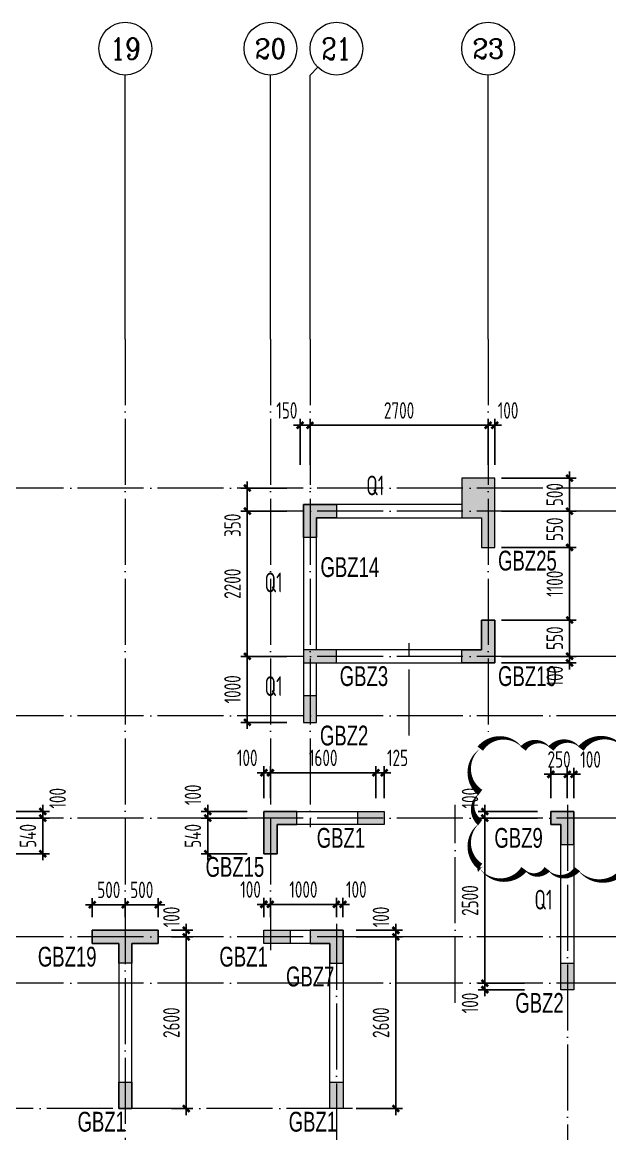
# Model space of a CAD drawing. Extents: x -129922 to 1190196, y -520662 to 139923.
# Drawn here: x 319234 to 328139, y -345453 to -328615 of the extents above; entities that cross this region are included whole.
import ezdxf
from ezdxf.enums import TextEntityAlignment as Align

# ---------------------------------------------------------------- set-up
doc = ezdxf.new("R2010")
doc.units = 0
doc.header["$LTSCALE"] = 1000
doc.header["$MEASUREMENT"] = 0
doc.linetypes.add('DOTE', pattern=[2.42, 2, -0.2, 0.02, -0.2])
for name, color, linetype, lineweight in [('A-标注-轴号', 3, 'Continuous', 15), ('A-标注-轴号文字', 7, 'Continuous', 15), ('A-轴线-塔楼', 1, 'DOTE', 9), ('A-轴线-隔墙', 41, 'DOTE', 9), ('S-基础-HATCH', 251, 'Continuous', 20), ('S-墙柱-COLU', 50, 'Continuous', 20), ('S-墙柱-DIM', 3, 'Continuous', 20), ('S-墙柱-WALL', 6, 'Continuous', 20), ('S-墙柱-编号', 4, 'Continuous', 20), ('S-板-文字', 7, 'Continuous', 20), ('S-通用-TEXT', 7, 'Continuous', 20)]:
    doc.layers.add(name, color=color, linetype=linetype, lineweight=lineweight)
doc.layers.add('S-活动层-非打印1', color=170, linetype='Continuous', lineweight=20, plot=False)
doc.styles.add('_TCH_AXIS', font='COMPLEX.shx', dxfattribs={"bigfont": 'hztxt.shx'})
doc.styles.add('BW_Dim', font='Bweng.shx', dxfattribs={"width": 0.7, "bigfont": 'hztxt.shx'})
doc.styles.add('COMPLEX', font='COMPLEX')
doc.styles.add('TSSD_Dimension', font='tssdeng.shx', dxfattribs={"width": 0.7, "bigfont": 'HZTXT.SHX'})
doc.styles.add('TSSD_Rein', font='tssdeng.shx', dxfattribs={"width": 0.7, "bigfont": 'hztxt.shx'})
doc.dimstyles.new('TSSD_100_100', dxfattribs={"dimtxt": 250, "dimasz": 100, "dimexe": 100, "dimexo": 200, "dimgap": 100, "dimtad": 1, "dimdec": 0, "dimzin": 0, "dimdsep": 46, "dimtxsty": 'TSSD_Dimension', "dimblk": 'ARCHTICK', "dimcen": 0, "dimdle": 100, "dimclrt": 7, "dimadec": 0, "dimazin": 0, "dimtfac": 1, "dimtdec": 0, "dimtix": 1, "dimtmove": 2, "dimatfit": 0, "dimfxl": 0, "dimtolj": 1, "dimtzin": 0, "dimarcsym": 0})
doc.dimstyles.new('TSSD_100_100$0', dxfattribs={"dimtxt": 250, "dimasz": 100, "dimexe": 100, "dimexo": 250, "dimgap": 100, "dimtad": 1, "dimdec": 0, "dimzin": 0, "dimdsep": 46, "dimtxsty": 'TSSD_Dimension', "dimblk": 'ARCHTICK', "dimcen": 0, "dimdle": 100, "dimclrd": 3, "dimclre": 3, "dimclrt": 7, "dimadec": 0, "dimazin": 0, "dimtfac": 1, "dimtdec": 0, "dimtix": 1, "dimtmove": 2, "dimatfit": 0, "dimldrblk": 'ARCHTICK', "dimfxl": 0, "dimtolj": 1, "dimtzin": 0, "dimarcsym": 0})

# ---------------------------------------------------------------- blocks, each defined once
blk = doc.blocks.new('_AXISO')
blk.add_circle((0, 0), 0.5)
at = {"layer": 'S-板-文字', "style": 'COMPLEX', "width": 1.041667}
blk.add_attdef('A', text='', height=0.56, dxfattribs=at).set_placement((-0.25, -0.28), (0.25, -0.28), align=Align.FIT)
blk = doc.blocks.new('ZHOUWANG3')
at = {"layer": 'A-标注-轴号'}
for p, q in [((118952, 248942), (118952, 252942)), ((121152, 248942), (121152, 252942)), ((121869, 253059), (121752, 252942)), ((121752, 248942), (121752, 252942)), ((124452, 248942), (124452, 252942))]:
    blk.add_line(p, q, dxfattribs=at)
at = {"layer": 'A-轴线-塔楼', "linetype": 'DOTE', "ltscale": 0.5}
for p, q in [((118952, 248942), (118952, 226834)), ((121152, 248942), (121152, 239686)), ((121752, 248942), (121752, 241550)), ((124452, 248942), (124452, 242986)), ((139798, 246686), (85362, 246686)), ((139798, 246336), (121152, 246336)), ((139798, 244136), (121152, 244136)), ((139798, 243236), (85362, 243236)), ((125652, 241886), (125652, 226834)), ((139798, 241686), (85362, 241686)), ((122152, 240086), (122152, 225988)), ((139798, 239886), (85362, 239886)), ((139798, 239186), (85362, 239186))]:
    blk.add_line(p, q, dxfattribs=at)
at = {"layer": 'A-轴线-隔墙', "ltscale": 0.5}
for p, q in [((123252, 242936), (123252, 244336)), ((123952, 238886), (123952, 241886)), ((122394, 237286), (101608, 237286))]:
    blk.add_line(p, q, dxfattribs=at)
at = {"layer": 'A-标注-轴号'}
ref = blk.add_blockref('_AXISO', (118952, 253342), dxfattribs=dict(at, xscale=800, yscale=800, zscale=800))
ref.add_attrib('A', '19', dxfattribs={"layer": 'A-标注-轴号文字', "height": 328.4, "style": '_TCH_AXIS'}).set_placement((118725, 253178), (119179, 253178), align=Align.FIT)
ref = blk.add_blockref('_AXISO', (121152, 253342), dxfattribs=dict(at, xscale=800, yscale=800, zscale=800))
ref.add_attrib('A', '20', dxfattribs={"layer": 'A-标注-轴号文字', "height": 294.3, "style": '_TCH_AXIS'}).set_placement((120914, 253195), (121390, 253195), align=Align.FIT)
ref = blk.add_blockref('_AXISO', (122152, 253342), dxfattribs=dict(at, xscale=800, yscale=800, zscale=800))
ref.add_attrib('A', '21', dxfattribs={"layer": 'A-标注-轴号文字', "height": 328.4, "style": '_TCH_AXIS'}).set_placement((121925, 253178), (122379, 253178), align=Align.FIT)
ref = blk.add_blockref('_AXISO', (124452, 253342), dxfattribs=dict(at, xscale=800, yscale=800, zscale=800))
ref.add_attrib('A', '23', dxfattribs={"layer": 'A-标注-轴号文字', "height": 294.3, "style": '_TCH_AXIS'}).set_placement((124214, 253195), (124690, 253195), align=Align.FIT)
blk = doc.blocks.new('_ArchTick')
at = {"color": 0, "linetype": 'ByBlock', "const_width": 0.4}
blk.add_lwpolyline([(-0.5, -0.5), (0.5, 0.5)], dxfattribs=at)
blk = doc.blocks.new('*D1735')
at = {"layer": 'Defpoints', "color": 0, "transparency": 16777216}
for p in [(323446, -338221), (322646, -339221), (323446, -339221)]:
    blk.add_point(p, dxfattribs=at)
at = {"layer": 'S-墙柱-DIM', "color": 0, "lineweight": -2, "transparency": 16777216}
for p, q in [((323246, -338221), (322546, -338221)), ((322646, -338121), (322646, -339321)), ((323246, -339221), (322546, -339221))]:
    blk.add_line(p, q, dxfattribs=at)
at = {"layer": 'S-墙柱-DIM', "color": 0, "lineweight": -2, "transparency": 16777216, "xscale": 100, "yscale": 100, "zscale": 100}
for p, rotation in [((322646, -338221), 90), ((322646, -339221), 270)]:
    blk.add_blockref('_ArchTick', p, dxfattribs=dict(at, rotation=rotation))
at = {"layer": 'S-墙柱-DIM', "color": 7, "transparency": 16777216, "insert": (322421, -338721), "char_height": 250, "attachment_point": 5, "rotation": 90, "style": 'TSSD_Dimension'}
blk.add_mtext('\\A1;1000', dxfattribs=at)
blk = doc.blocks.new('*D1736')
at = {"layer": 'Defpoints', "color": 0, "transparency": 16777216}
for p in [(322646, -335671), (323446, -335671), (323446, -336021)]:
    blk.add_point(p, dxfattribs=at)
at = {"layer": 'S-墙柱-DIM', "color": 0, "lineweight": -2, "transparency": 16777216}
for p, q in [((322646, -335671), (322646, -335571)), ((323246, -335671), (322546, -335671)), ((322646, -336021), (322646, -335671)), ((323246, -336021), (322546, -336021)), ((322646, -336021), (322646, -336121))]:
    blk.add_line(p, q, dxfattribs=at)
at = {"layer": 'S-墙柱-DIM', "color": 0, "lineweight": -2, "transparency": 16777216, "xscale": 100, "yscale": 100, "zscale": 100}
for p, rotation in [((322646, -335671), 270), ((322646, -336021), 90)]:
    blk.add_blockref('_ArchTick', p, dxfattribs=dict(at, rotation=rotation))
at = {"layer": 'S-墙柱-DIM', "color": 7, "transparency": 16777216, "insert": (322421, -336236), "char_height": 250, "attachment_point": 5, "rotation": 90, "style": 'TSSD_Dimension'}
blk.add_mtext('\\A1;350', dxfattribs=at)
blk = doc.blocks.new('*D1737')
at = {"layer": 'Defpoints', "color": 0, "transparency": 16777216}
for p in [(323596, -334721), (323446, -335521), (323596, -335521)]:
    blk.add_point(p, dxfattribs=at)
at = {"layer": 'S-墙柱-DIM', "color": 0, "lineweight": -2, "transparency": 16777216}
for p, q in [((323446, -334721), (323346, -334721)), ((323446, -335321), (323446, -334621)), ((323446, -334721), (323596, -334721)), ((323596, -335321), (323596, -334621)), ((323596, -334721), (323696, -334721))]:
    blk.add_line(p, q, dxfattribs=at)
at = {"layer": 'S-墙柱-DIM', "color": 0, "lineweight": -2, "transparency": 16777216, "xscale": 100, "yscale": 100, "zscale": 100}
blk.add_blockref('_ArchTick', (323446, -334721), dxfattribs=at)
at = {"layer": 'S-墙柱-DIM', "color": 0, "lineweight": -2, "transparency": 16777216, "xscale": 100, "yscale": 100, "zscale": 100, "rotation": 180}
blk.add_blockref('_ArchTick', (323596, -334721), dxfattribs=at)
at = {"layer": 'S-墙柱-DIM', "color": 7, "transparency": 16777216, "insert": (323245, -334496), "char_height": 250, "attachment_point": 5, "style": 'TSSD_Dimension'}
blk.add_mtext('\\A1;150', dxfattribs=at)
blk = doc.blocks.new('*D1738')
at = {"layer": 'Defpoints', "color": 0, "transparency": 16777216}
for p in [(326296, -334721), (323596, -335521), (326296, -335521)]:
    blk.add_point(p, dxfattribs=at)
at = {"layer": 'S-墙柱-DIM', "color": 0, "lineweight": -2, "transparency": 16777216}
for p, q in [((323496, -334721), (326396, -334721)), ((323596, -335321), (323596, -334621)), ((326296, -335321), (326296, -334621))]:
    blk.add_line(p, q, dxfattribs=at)
at = {"layer": 'S-墙柱-DIM', "color": 0, "lineweight": -2, "transparency": 16777216, "xscale": 100, "yscale": 100, "zscale": 100, "rotation": 180}
blk.add_blockref('_ArchTick', (323596, -334721), dxfattribs=at)
at = {"layer": 'S-墙柱-DIM', "color": 0, "lineweight": -2, "transparency": 16777216, "xscale": 100, "yscale": 100, "zscale": 100}
blk.add_blockref('_ArchTick', (326296, -334721), dxfattribs=at)
at = {"layer": 'S-墙柱-DIM', "color": 7, "transparency": 16777216, "insert": (324946, -334496), "char_height": 250, "attachment_point": 5, "style": 'TSSD_Dimension'}
blk.add_mtext('\\A1;2700', dxfattribs=at)
blk = doc.blocks.new('*D1739')
at = {"layer": 'Defpoints', "color": 0, "transparency": 16777216}
for p in [(326396, -334721), (326296, -335521), (326396, -335521)]:
    blk.add_point(p, dxfattribs=at)
at = {"layer": 'S-墙柱-DIM', "color": 0, "lineweight": -2, "transparency": 16777216}
for p, q in [((326296, -334721), (326196, -334721)), ((326296, -335321), (326296, -334621)), ((326296, -334721), (326396, -334721)), ((326396, -335321), (326396, -334621)), ((326396, -334721), (326496, -334721))]:
    blk.add_line(p, q, dxfattribs=at)
at = {"layer": 'S-墙柱-DIM', "color": 0, "lineweight": -2, "transparency": 16777216, "xscale": 100, "yscale": 100, "zscale": 100}
blk.add_blockref('_ArchTick', (326296, -334721), dxfattribs=at)
at = {"layer": 'S-墙柱-DIM', "color": 0, "lineweight": -2, "transparency": 16777216, "xscale": 100, "yscale": 100, "zscale": 100, "rotation": 180}
blk.add_blockref('_ArchTick', (326396, -334721), dxfattribs=at)
at = {"layer": 'S-墙柱-DIM', "color": 7, "transparency": 16777216, "insert": (326598, -334496), "char_height": 250, "attachment_point": 5, "style": 'TSSD_Dimension'}
blk.add_mtext('\\A1;100', dxfattribs=at)
blk = doc.blocks.new('*D1740')
at = {"layer": 'Defpoints', "color": 0, "transparency": 16777216}
for p in [(323446, -336021), (322646, -338221), (323446, -338221)]:
    blk.add_point(p, dxfattribs=at)
at = {"layer": 'S-墙柱-DIM', "color": 0, "lineweight": -2, "transparency": 16777216}
for p, q in [((322646, -335921), (322646, -338321)), ((323246, -336021), (322546, -336021)), ((323246, -338221), (322546, -338221))]:
    blk.add_line(p, q, dxfattribs=at)
at = {"layer": 'S-墙柱-DIM', "color": 0, "lineweight": -2, "transparency": 16777216, "xscale": 100, "yscale": 100, "zscale": 100}
for p, rotation in [((322646, -336021), 90), ((322646, -338221), 270)]:
    blk.add_blockref('_ArchTick', p, dxfattribs=dict(at, rotation=rotation))
at = {"layer": 'S-墙柱-DIM', "color": 7, "transparency": 16777216, "insert": (322421, -337121), "char_height": 250, "attachment_point": 5, "rotation": 90, "style": 'TSSD_Dimension'}
blk.add_mtext('\\A1;2200', dxfattribs=at)
blk = doc.blocks.new('*D1741')
at = {"layer": 'Defpoints', "color": 0, "transparency": 16777216}
for p in [(326396, -338221), (327530, -338221), (326396, -338321)]:
    blk.add_point(p, dxfattribs=at)
at = {"layer": 'S-墙柱-DIM', "color": 0, "lineweight": -2, "transparency": 16777216}
for p, q in [((326496, -338221), (327630, -338221)), ((327530, -338221), (327530, -338121)), ((327530, -338321), (327530, -338221)), ((326496, -338321), (327630, -338321)), ((327530, -338321), (327530, -338421))]:
    blk.add_line(p, q, dxfattribs=at)
at = {"layer": 'S-墙柱-DIM', "color": 0, "lineweight": -2, "transparency": 16777216, "xscale": 100, "yscale": 100, "zscale": 100}
for p, rotation in [((327530, -338221), 270), ((327530, -338321), 90)]:
    blk.add_blockref('_ArchTick', p, dxfattribs=dict(at, rotation=rotation))
at = {"layer": 'S-墙柱-DIM', "color": 7, "transparency": 16777216, "insert": (327305, -338522), "char_height": 250, "attachment_point": 5, "rotation": 90, "style": 'TSSD_Dimension'}
blk.add_mtext('\\A1;100', dxfattribs=at)
blk = doc.blocks.new('*D1742')
at = {"layer": 'Defpoints', "color": 0, "transparency": 16777216}
for p in [(326396, -337671), (327530, -337671), (326396, -338221)]:
    blk.add_point(p, dxfattribs=at)
at = {"layer": 'S-墙柱-DIM', "color": 0, "lineweight": -2, "transparency": 16777216}
for p, q in [((327530, -337671), (327530, -337571)), ((326496, -337671), (327630, -337671)), ((327530, -338221), (327530, -337671)), ((326496, -338221), (327630, -338221)), ((327530, -338221), (327530, -338321))]:
    blk.add_line(p, q, dxfattribs=at)
at = {"layer": 'S-墙柱-DIM', "color": 0, "lineweight": -2, "transparency": 16777216, "xscale": 100, "yscale": 100, "zscale": 100}
for p, rotation in [((327530, -337671), 270), ((327530, -338221), 90)]:
    blk.add_blockref('_ArchTick', p, dxfattribs=dict(at, rotation=rotation))
at = {"layer": 'S-墙柱-DIM', "color": 7, "transparency": 16777216, "insert": (327305, -337946), "char_height": 250, "attachment_point": 5, "rotation": 90, "style": 'TSSD_Dimension'}
blk.add_mtext('\\A1;550', dxfattribs=at)
blk = doc.blocks.new('*D1743')
at = {"layer": 'Defpoints', "color": 0, "transparency": 16777216}
for p in [(326396, -336571), (327530, -336571), (326396, -337671)]:
    blk.add_point(p, dxfattribs=at)
at = {"layer": 'S-墙柱-DIM', "color": 0, "lineweight": -2, "transparency": 16777216}
for p, q in [((326496, -336571), (327630, -336571)), ((327530, -337771), (327530, -336471)), ((326496, -337671), (327630, -337671))]:
    blk.add_line(p, q, dxfattribs=at)
at = {"layer": 'S-墙柱-DIM', "color": 0, "lineweight": -2, "transparency": 16777216, "xscale": 100, "yscale": 100, "zscale": 100}
for p, rotation in [((327530, -336571), 90), ((327530, -337671), 270)]:
    blk.add_blockref('_ArchTick', p, dxfattribs=dict(at, rotation=rotation))
at = {"layer": 'S-墙柱-DIM', "color": 7, "transparency": 16777216, "insert": (327305, -337121), "char_height": 250, "attachment_point": 5, "rotation": 90, "style": 'TSSD_Dimension'}
blk.add_mtext('\\A1;1100', dxfattribs=at)
blk = doc.blocks.new('*D1744')
at = {"layer": 'Defpoints', "color": 0, "transparency": 16777216}
for p in [(326396, -336021), (327530, -336021), (326396, -336571)]:
    blk.add_point(p, dxfattribs=at)
at = {"layer": 'S-墙柱-DIM', "color": 0, "lineweight": -2, "transparency": 16777216}
for p, q in [((327530, -336021), (327530, -335921)), ((326496, -336021), (327630, -336021)), ((327530, -336571), (327530, -336021)), ((326496, -336571), (327630, -336571)), ((327530, -336571), (327530, -336671))]:
    blk.add_line(p, q, dxfattribs=at)
at = {"layer": 'S-墙柱-DIM', "color": 0, "lineweight": -2, "transparency": 16777216, "xscale": 100, "yscale": 100, "zscale": 100}
for p, rotation in [((327530, -336021), 270), ((327530, -336571), 90)]:
    blk.add_blockref('_ArchTick', p, dxfattribs=dict(at, rotation=rotation))
at = {"layer": 'S-墙柱-DIM', "color": 7, "transparency": 16777216, "insert": (327305, -336296), "char_height": 250, "attachment_point": 5, "rotation": 90, "style": 'TSSD_Dimension'}
blk.add_mtext('\\A1;550', dxfattribs=at)
blk = doc.blocks.new('*D1745')
at = {"layer": 'Defpoints', "color": 0, "transparency": 16777216}
for p in [(326396, -335521), (327530, -335521), (326396, -336021)]:
    blk.add_point(p, dxfattribs=at)
at = {"layer": 'S-墙柱-DIM', "color": 0, "lineweight": -2, "transparency": 16777216}
for p, q in [((326496, -335521), (327630, -335521)), ((327530, -335521), (327530, -335421)), ((327530, -336021), (327530, -335521)), ((326496, -336021), (327630, -336021)), ((327530, -336021), (327530, -336121))]:
    blk.add_line(p, q, dxfattribs=at)
at = {"layer": 'S-墙柱-DIM', "color": 0, "lineweight": -2, "transparency": 16777216, "xscale": 100, "yscale": 100, "zscale": 100}
for p, rotation in [((327530, -335521), 270), ((327530, -336021), 90)]:
    blk.add_blockref('_ArchTick', p, dxfattribs=dict(at, rotation=rotation))
at = {"layer": 'S-墙柱-DIM', "color": 7, "transparency": 16777216, "insert": (327305, -335771), "char_height": 250, "attachment_point": 5, "rotation": 90, "style": 'TSSD_Dimension'}
blk.add_mtext('\\A1;500', dxfattribs=at)
blk = doc.blocks.new('*D1771')
at = {"layer": 'Defpoints', "color": 0, "transparency": 16777216}
for p in [(326246, -343171), (327046, -343171), (327046, -343271)]:
    blk.add_point(p, dxfattribs=at)
at = {"layer": 'S-墙柱-DIM', "color": 0, "lineweight": -2, "transparency": 16777216}
for p, q in [((326246, -343171), (326246, -343071)), ((326846, -343171), (326146, -343171)), ((326846, -343271), (326146, -343271)), ((326246, -343271), (326246, -343171)), ((326246, -343271), (326246, -343371))]:
    blk.add_line(p, q, dxfattribs=at)
at = {"layer": 'S-墙柱-DIM', "color": 0, "lineweight": -2, "transparency": 16777216, "xscale": 100, "yscale": 100, "zscale": 100}
for p, rotation in [((326246, -343171), 270), ((326246, -343271), 90)]:
    blk.add_blockref('_ArchTick', p, dxfattribs=dict(at, rotation=rotation))
at = {"layer": 'S-墙柱-DIM', "color": 7, "transparency": 16777216, "insert": (326021, -343472), "char_height": 250, "attachment_point": 5, "rotation": 90, "style": 'TSSD_Dimension'}
blk.add_mtext('\\A1;100', dxfattribs=at)
blk = doc.blocks.new('*D1772')
at = {"layer": 'Defpoints', "color": 0, "transparency": 16777216}
for p in [(327246, -340671), (326246, -343171), (327046, -343171)]:
    blk.add_point(p, dxfattribs=at)
at = {"layer": 'S-墙柱-DIM', "color": 0, "lineweight": -2, "transparency": 16777216}
for p, q in [((326246, -340571), (326246, -343271)), ((327046, -340671), (326146, -340671)), ((326846, -343171), (326146, -343171))]:
    blk.add_line(p, q, dxfattribs=at)
at = {"layer": 'S-墙柱-DIM', "color": 0, "lineweight": -2, "transparency": 16777216, "xscale": 100, "yscale": 100, "zscale": 100}
for p, rotation in [((326246, -340671), 90), ((326246, -343171), 270)]:
    blk.add_blockref('_ArchTick', p, dxfattribs=dict(at, rotation=rotation))
at = {"layer": 'S-墙柱-DIM', "color": 7, "transparency": 16777216, "insert": (326021, -341921), "char_height": 250, "attachment_point": 5, "rotation": 90, "style": 'TSSD_Dimension'}
blk.add_mtext('\\A1;2500', dxfattribs=at)
blk = doc.blocks.new('*D1773')
at = {"layer": 'Defpoints', "color": 0, "transparency": 16777216}
for p in [(326246, -340571), (327246, -340571), (327246, -340671)]:
    blk.add_point(p, dxfattribs=at)
at = {"layer": 'S-墙柱-DIM', "color": 0, "lineweight": -2, "transparency": 16777216}
for p, q in [((327046, -340571), (326146, -340571)), ((326246, -340571), (326246, -340471)), ((326246, -340671), (326246, -340571)), ((327046, -340671), (326146, -340671)), ((326246, -340671), (326246, -340771))]:
    blk.add_line(p, q, dxfattribs=at)
at = {"layer": 'S-墙柱-DIM', "color": 0, "lineweight": -2, "transparency": 16777216, "xscale": 100, "yscale": 100, "zscale": 100}
for p, rotation in [((326246, -340571), 270), ((326246, -340671), 90)]:
    blk.add_blockref('_ArchTick', p, dxfattribs=dict(at, rotation=rotation))
at = {"layer": 'S-墙柱-DIM', "color": 7, "transparency": 16777216, "insert": (326021, -340369), "char_height": 250, "attachment_point": 5, "rotation": 90, "style": 'TSSD_Dimension'}
blk.add_mtext('\\A1;100', dxfattribs=at)
blk = doc.blocks.new('*D1774')
at = {"layer": 'Defpoints', "color": 0, "transparency": 16777216}
for p in [(327246, -340008), (327246, -340571), (327496, -340571)]:
    blk.add_point(p, dxfattribs=at)
at = {"layer": 'S-墙柱-DIM', "color": 0, "lineweight": -2, "transparency": 16777216}
for p, q in [((327246, -340371), (327246, -339908)), ((327496, -340371), (327496, -339908)), ((327246, -340008), (327146, -340008)), ((327496, -340008), (327246, -340008)), ((327496, -340008), (327596, -340008))]:
    blk.add_line(p, q, dxfattribs=at)
at = {"layer": 'S-墙柱-DIM', "color": 0, "lineweight": -2, "transparency": 16777216, "xscale": 100, "yscale": 100, "zscale": 100}
blk.add_blockref('_ArchTick', (327246, -340008), dxfattribs=at)
at = {"layer": 'S-墙柱-DIM', "color": 0, "lineweight": -2, "transparency": 16777216, "xscale": 100, "yscale": 100, "zscale": 100, "rotation": 180}
blk.add_blockref('_ArchTick', (327496, -340008), dxfattribs=at)
at = {"layer": 'S-墙柱-DIM', "color": 7, "transparency": 16777216, "insert": (327371, -339783), "char_height": 250, "attachment_point": 5, "style": 'TSSD_Dimension'}
blk.add_mtext('\\A1;250', dxfattribs=at)
blk = doc.blocks.new('*D1775')
at = {"layer": 'Defpoints', "color": 0, "transparency": 16777216}
for p in [(322046, -340671), (322846, -340671), (322846, -341211)]:
    blk.add_point(p, dxfattribs=at)
at = {"layer": 'S-墙柱-DIM', "color": 0, "lineweight": -2, "transparency": 16777216}
for p, q in [((322046, -340671), (322046, -340571)), ((322646, -340671), (321946, -340671)), ((322046, -341211), (322046, -340671)), ((322646, -341211), (321946, -341211)), ((322046, -341211), (322046, -341311))]:
    blk.add_line(p, q, dxfattribs=at)
at = {"layer": 'S-墙柱-DIM', "color": 0, "lineweight": -2, "transparency": 16777216, "xscale": 100, "yscale": 100, "zscale": 100}
for p, rotation in [((322046, -340671), 270), ((322046, -341211), 90)]:
    blk.add_blockref('_ArchTick', p, dxfattribs=dict(at, rotation=rotation))
at = {"layer": 'S-墙柱-DIM', "color": 7, "transparency": 16777216, "insert": (321821, -340941), "char_height": 250, "attachment_point": 5, "rotation": 90, "style": 'TSSD_Dimension'}
blk.add_mtext('\\A1;540', dxfattribs=at)
blk = doc.blocks.new('*D1776')
at = {"layer": 'Defpoints', "color": 0, "transparency": 16777216}
for p in [(322046, -340571), (322846, -340571), (322846, -340671)]:
    blk.add_point(p, dxfattribs=at)
at = {"layer": 'S-墙柱-DIM', "color": 0, "lineweight": -2, "transparency": 16777216}
for p, q in [((322646, -340571), (321946, -340571)), ((322046, -340571), (322046, -340471)), ((322046, -340671), (322046, -340571)), ((322646, -340671), (321946, -340671)), ((322046, -340671), (322046, -340771))]:
    blk.add_line(p, q, dxfattribs=at)
at = {"layer": 'S-墙柱-DIM', "color": 0, "lineweight": -2, "transparency": 16777216, "xscale": 100, "yscale": 100, "zscale": 100}
for p, rotation in [((322046, -340571), 270), ((322046, -340671), 90)]:
    blk.add_blockref('_ArchTick', p, dxfattribs=dict(at, rotation=rotation))
at = {"layer": 'S-墙柱-DIM', "color": 7, "transparency": 16777216, "insert": (321821, -340319), "char_height": 250, "attachment_point": 5, "rotation": 90, "style": 'TSSD_Dimension'}
blk.add_mtext('\\A1;100', dxfattribs=at)
blk = doc.blocks.new('*D1777')
at = {"layer": 'Defpoints', "color": 0, "transparency": 16777216}
for p in [(324596, -339984), (324596, -340571), (324721, -340571)]:
    blk.add_point(p, dxfattribs=at)
at = {"layer": 'S-墙柱-DIM', "color": 0, "lineweight": -2, "transparency": 16777216}
for p, q in [((324596, -340371), (324596, -339884)), ((324721, -340371), (324721, -339884)), ((324596, -339984), (324496, -339984)), ((324721, -339984), (324596, -339984)), ((324721, -339984), (324821, -339984))]:
    blk.add_line(p, q, dxfattribs=at)
at = {"layer": 'S-墙柱-DIM', "color": 0, "lineweight": -2, "transparency": 16777216, "xscale": 100, "yscale": 100, "zscale": 100}
blk.add_blockref('_ArchTick', (324596, -339984), dxfattribs=at)
at = {"layer": 'S-墙柱-DIM', "color": 0, "lineweight": -2, "transparency": 16777216, "xscale": 100, "yscale": 100, "zscale": 100, "rotation": 180}
blk.add_blockref('_ArchTick', (324721, -339984), dxfattribs=at)
at = {"layer": 'S-墙柱-DIM', "color": 7, "transparency": 16777216, "insert": (324923, -339759), "char_height": 250, "attachment_point": 5, "style": 'TSSD_Dimension'}
blk.add_mtext('\\A1;125', dxfattribs=at)
blk = doc.blocks.new('*D1778')
at = {"layer": 'Defpoints', "color": 0, "transparency": 16777216}
for p in [(322996, -339984), (322996, -340571), (324596, -340571)]:
    blk.add_point(p, dxfattribs=at)
at = {"layer": 'S-墙柱-DIM', "color": 0, "lineweight": -2, "transparency": 16777216}
for p, q in [((322996, -340371), (322996, -339884)), ((324596, -340371), (324596, -339884)), ((324696, -339984), (322896, -339984))]:
    blk.add_line(p, q, dxfattribs=at)
at = {"layer": 'S-墙柱-DIM', "color": 0, "lineweight": -2, "transparency": 16777216, "xscale": 100, "yscale": 100, "zscale": 100, "rotation": 180}
blk.add_blockref('_ArchTick', (322996, -339984), dxfattribs=at)
at = {"layer": 'S-墙柱-DIM', "color": 0, "lineweight": -2, "transparency": 16777216, "xscale": 100, "yscale": 100, "zscale": 100}
blk.add_blockref('_ArchTick', (324596, -339984), dxfattribs=at)
at = {"layer": 'S-墙柱-DIM', "color": 7, "transparency": 16777216, "insert": (323796, -339759), "char_height": 250, "attachment_point": 5, "style": 'TSSD_Dimension'}
blk.add_mtext('\\A1;1600', dxfattribs=at)
blk = doc.blocks.new('*D1783')
at = {"layer": 'Defpoints', "color": 0, "transparency": 16777216}
for p in [(324096, -342471), (324096, -345071), (324896, -345071)]:
    blk.add_point(p, dxfattribs=at)
at = {"layer": 'S-墙柱-DIM', "color": 0, "lineweight": -2, "transparency": 16777216}
for p, q in [((324296, -342471), (324996, -342471)), ((324896, -342371), (324896, -345171)), ((324296, -345071), (324996, -345071))]:
    blk.add_line(p, q, dxfattribs=at)
at = {"layer": 'S-墙柱-DIM', "color": 0, "lineweight": -2, "transparency": 16777216, "xscale": 100, "yscale": 100, "zscale": 100}
for p, rotation in [((324896, -342471), 90), ((324896, -345071), 270)]:
    blk.add_blockref('_ArchTick', p, dxfattribs=dict(at, rotation=rotation))
at = {"layer": 'S-墙柱-DIM', "color": 7, "transparency": 16777216, "insert": (324671, -343771), "char_height": 250, "attachment_point": 5, "rotation": 90, "style": 'TSSD_Dimension'}
blk.add_mtext('\\A1;2600', dxfattribs=at)
blk = doc.blocks.new('*D1784')
at = {"layer": 'Defpoints', "color": 0, "transparency": 16777216}
for p in [(324096, -342371), (324096, -342471), (324896, -342371)]:
    blk.add_point(p, dxfattribs=at)
at = {"layer": 'S-墙柱-DIM', "color": 0, "lineweight": -2, "transparency": 16777216}
for p, q in [((324896, -342371), (324896, -342271)), ((324296, -342371), (324996, -342371)), ((324296, -342471), (324996, -342471)), ((324896, -342471), (324896, -342371)), ((324896, -342471), (324896, -342571))]:
    blk.add_line(p, q, dxfattribs=at)
at = {"layer": 'S-墙柱-DIM', "color": 0, "lineweight": -2, "transparency": 16777216, "xscale": 100, "yscale": 100, "zscale": 100}
for p, rotation in [((324896, -342371), 270), ((324896, -342471), 90)]:
    blk.add_blockref('_ArchTick', p, dxfattribs=dict(at, rotation=rotation))
at = {"layer": 'S-墙柱-DIM', "color": 7, "transparency": 16777216, "insert": (324671, -342169), "char_height": 250, "attachment_point": 5, "rotation": 90, "style": 'TSSD_Dimension'}
blk.add_mtext('\\A1;100', dxfattribs=at)
blk = doc.blocks.new('*D1785')
at = {"layer": 'Defpoints', "color": 0, "transparency": 16777216}
for p in [(322896, -341978), (322896, -342371), (322996, -342371)]:
    blk.add_point(p, dxfattribs=at)
at = {"layer": 'S-墙柱-DIM', "color": 0, "lineweight": -2, "transparency": 16777216}
for p, q in [((322896, -341978), (322796, -341978)), ((322896, -342171), (322896, -341878)), ((322996, -341978), (322896, -341978)), ((322996, -342171), (322996, -341878)), ((322996, -341978), (323096, -341978))]:
    blk.add_line(p, q, dxfattribs=at)
at = {"layer": 'S-墙柱-DIM', "color": 0, "lineweight": -2, "transparency": 16777216, "xscale": 100, "yscale": 100, "zscale": 100}
blk.add_blockref('_ArchTick', (322896, -341978), dxfattribs=at)
at = {"layer": 'S-墙柱-DIM', "color": 0, "lineweight": -2, "transparency": 16777216, "xscale": 100, "yscale": 100, "zscale": 100, "rotation": 180}
blk.add_blockref('_ArchTick', (322996, -341978), dxfattribs=at)
at = {"layer": 'S-墙柱-DIM', "color": 7, "transparency": 16777216, "insert": (322695, -341753), "char_height": 250, "attachment_point": 5, "style": 'TSSD_Dimension'}
blk.add_mtext('\\A1;100', dxfattribs=at)
blk = doc.blocks.new('*D1786')
at = {"layer": 'Defpoints', "color": 0, "transparency": 16777216}
for p in [(322996, -341978), (322996, -342371), (323996, -342371)]:
    blk.add_point(p, dxfattribs=at)
at = {"layer": 'S-墙柱-DIM', "color": 0, "lineweight": -2, "transparency": 16777216}
for p, q in [((324096, -341978), (322896, -341978)), ((322996, -342171), (322996, -341878)), ((323996, -342171), (323996, -341878))]:
    blk.add_line(p, q, dxfattribs=at)
at = {"layer": 'S-墙柱-DIM', "color": 0, "lineweight": -2, "transparency": 16777216, "xscale": 100, "yscale": 100, "zscale": 100, "rotation": 180}
blk.add_blockref('_ArchTick', (322996, -341978), dxfattribs=at)
at = {"layer": 'S-墙柱-DIM', "color": 0, "lineweight": -2, "transparency": 16777216, "xscale": 100, "yscale": 100, "zscale": 100}
blk.add_blockref('_ArchTick', (323996, -341978), dxfattribs=at)
at = {"layer": 'S-墙柱-DIM', "color": 7, "transparency": 16777216, "insert": (323496, -341753), "char_height": 250, "attachment_point": 5, "style": 'TSSD_Dimension'}
blk.add_mtext('\\A1;1000', dxfattribs=at)
blk = doc.blocks.new('*D1787')
at = {"layer": 'Defpoints', "color": 0, "transparency": 16777216}
for p in [(323996, -341978), (323996, -342371), (324096, -342371)]:
    blk.add_point(p, dxfattribs=at)
at = {"layer": 'S-墙柱-DIM', "color": 0, "lineweight": -2, "transparency": 16777216}
for p, q in [((323996, -341978), (323896, -341978)), ((323996, -342171), (323996, -341878)), ((324096, -341978), (323996, -341978)), ((324096, -342171), (324096, -341878)), ((324096, -341978), (324196, -341978))]:
    blk.add_line(p, q, dxfattribs=at)
at = {"layer": 'S-墙柱-DIM', "color": 0, "lineweight": -2, "transparency": 16777216, "xscale": 100, "yscale": 100, "zscale": 100}
blk.add_blockref('_ArchTick', (323996, -341978), dxfattribs=at)
at = {"layer": 'S-墙柱-DIM', "color": 0, "lineweight": -2, "transparency": 16777216, "xscale": 100, "yscale": 100, "zscale": 100, "rotation": 180}
blk.add_blockref('_ArchTick', (324096, -341978), dxfattribs=at)
at = {"layer": 'S-墙柱-DIM', "color": 7, "transparency": 16777216, "insert": (324298, -341753), "char_height": 250, "attachment_point": 5, "style": 'TSSD_Dimension'}
blk.add_mtext('\\A1;100', dxfattribs=at)
blk = doc.blocks.new('*D1788')
at = {"layer": 'Defpoints', "color": 0, "transparency": 16777216}
for p in [(321296, -342471), (321720, -342471), (321296, -345071)]:
    blk.add_point(p, dxfattribs=at)
at = {"layer": 'S-墙柱-DIM', "color": 0, "lineweight": -2, "transparency": 16777216}
for p, q in [((321496, -342471), (321820, -342471)), ((321720, -345171), (321720, -342371)), ((321496, -345071), (321820, -345071))]:
    blk.add_line(p, q, dxfattribs=at)
at = {"layer": 'S-墙柱-DIM', "color": 0, "lineweight": -2, "transparency": 16777216, "xscale": 100, "yscale": 100, "zscale": 100}
for p, rotation in [((321720, -342471), 90), ((321720, -345071), 270)]:
    blk.add_blockref('_ArchTick', p, dxfattribs=dict(at, rotation=rotation))
at = {"layer": 'S-墙柱-DIM', "color": 7, "transparency": 16777216, "insert": (321495, -343771), "char_height": 250, "attachment_point": 5, "rotation": 90, "style": 'TSSD_Dimension'}
blk.add_mtext('\\A1;2600', dxfattribs=at)
blk = doc.blocks.new('*D1789')
at = {"layer": 'Defpoints', "color": 0, "transparency": 16777216}
for p in [(321296, -342371), (321296, -342471), (321720, -342371)]:
    blk.add_point(p, dxfattribs=at)
at = {"layer": 'S-墙柱-DIM', "color": 0, "lineweight": -2, "transparency": 16777216}
for p, q in [((321720, -342371), (321720, -342271)), ((321496, -342371), (321820, -342371)), ((321496, -342471), (321820, -342471)), ((321720, -342471), (321720, -342371)), ((321720, -342471), (321720, -342571))]:
    blk.add_line(p, q, dxfattribs=at)
at = {"layer": 'S-墙柱-DIM', "color": 0, "lineweight": -2, "transparency": 16777216, "xscale": 100, "yscale": 100, "zscale": 100}
for p, rotation in [((321720, -342371), 270), ((321720, -342471), 90)]:
    blk.add_blockref('_ArchTick', p, dxfattribs=dict(at, rotation=rotation))
at = {"layer": 'S-墙柱-DIM', "color": 7, "transparency": 16777216, "insert": (321495, -342169), "char_height": 250, "attachment_point": 5, "rotation": 90, "style": 'TSSD_Dimension'}
blk.add_mtext('\\A1;100', dxfattribs=at)
blk = doc.blocks.new('*D1790')
at = {"layer": 'Defpoints', "color": 0, "transparency": 16777216}
for p in [(320796, -341984), (320796, -342371), (321296, -342371)]:
    blk.add_point(p, dxfattribs=at)
at = {"layer": 'S-墙柱-DIM', "color": 0, "lineweight": -2, "transparency": 16777216}
for p, q in [((320796, -341984), (320696, -341984)), ((320796, -342171), (320796, -341884)), ((321296, -341984), (320796, -341984)), ((321296, -342171), (321296, -341884)), ((321296, -341984), (321396, -341984))]:
    blk.add_line(p, q, dxfattribs=at)
at = {"layer": 'S-墙柱-DIM', "color": 0, "lineweight": -2, "transparency": 16777216, "xscale": 100, "yscale": 100, "zscale": 100}
blk.add_blockref('_ArchTick', (320796, -341984), dxfattribs=at)
at = {"layer": 'S-墙柱-DIM', "color": 0, "lineweight": -2, "transparency": 16777216, "xscale": 100, "yscale": 100, "zscale": 100, "rotation": 180}
blk.add_blockref('_ArchTick', (321296, -341984), dxfattribs=at)
at = {"layer": 'S-墙柱-DIM', "color": 7, "transparency": 16777216, "insert": (321046, -341759), "char_height": 250, "attachment_point": 5, "style": 'TSSD_Dimension'}
blk.add_mtext('\\A1;500', dxfattribs=at)
blk = doc.blocks.new('*D1791')
at = {"layer": 'Defpoints', "color": 0, "transparency": 16777216}
for p in [(320296, -341984), (320296, -342371), (320796, -342371)]:
    blk.add_point(p, dxfattribs=at)
at = {"layer": 'S-墙柱-DIM', "color": 0, "lineweight": -2, "transparency": 16777216}
for p, q in [((320296, -341984), (320196, -341984)), ((320296, -342171), (320296, -341884)), ((320796, -341984), (320296, -341984)), ((320796, -342171), (320796, -341884)), ((320796, -341984), (320896, -341984))]:
    blk.add_line(p, q, dxfattribs=at)
at = {"layer": 'S-墙柱-DIM', "color": 0, "lineweight": -2, "transparency": 16777216, "xscale": 100, "yscale": 100, "zscale": 100}
blk.add_blockref('_ArchTick', (320296, -341984), dxfattribs=at)
at = {"layer": 'S-墙柱-DIM', "color": 0, "lineweight": -2, "transparency": 16777216, "xscale": 100, "yscale": 100, "zscale": 100, "rotation": 180}
blk.add_blockref('_ArchTick', (320796, -341984), dxfattribs=at)
at = {"layer": 'S-墙柱-DIM', "color": 7, "transparency": 16777216, "insert": (320546, -341759), "char_height": 250, "attachment_point": 5, "style": 'TSSD_Dimension'}
blk.add_mtext('\\A1;500', dxfattribs=at)
blk = doc.blocks.new('*D1801')
at = {"layer": 'Defpoints', "color": 0, "transparency": 16777216}
for p in [(318746, -340671), (319546, -340671), (318746, -341211)]:
    blk.add_point(p, dxfattribs=at)
at = {"layer": 'S-墙柱-DIM', "color": 0, "lineweight": -2, "transparency": 16777216}
for p, q in [((319546, -340671), (319546, -340571)), ((318946, -340671), (319646, -340671)), ((319546, -341211), (319546, -340671)), ((318946, -341211), (319646, -341211)), ((319546, -341211), (319546, -341311))]:
    blk.add_line(p, q, dxfattribs=at)
at = {"layer": 'S-墙柱-DIM', "color": 0, "lineweight": -2, "transparency": 16777216, "xscale": 100, "yscale": 100, "zscale": 100}
for p, rotation in [((319546, -340671), 270), ((319546, -341211), 90)]:
    blk.add_blockref('_ArchTick', p, dxfattribs=dict(at, rotation=rotation))
at = {"layer": 'S-墙柱-DIM', "color": 7, "transparency": 16777216, "insert": (319321, -340941), "char_height": 250, "attachment_point": 5, "rotation": 90, "style": 'TSSD_Dimension'}
blk.add_mtext('\\A1;540', dxfattribs=at)
blk = doc.blocks.new('*D1802')
at = {"layer": 'Defpoints', "color": 0, "transparency": 16777216}
for p in [(318746, -340571), (319546, -340571), (318746, -340671)]:
    blk.add_point(p, dxfattribs=at)
at = {"layer": 'S-墙柱-DIM', "color": 0, "lineweight": -2, "transparency": 16777216}
for p, q in [((318946, -340571), (319646, -340571)), ((319546, -340571), (319546, -340471)), ((319546, -340671), (319546, -340571)), ((318946, -340671), (319646, -340671)), ((319546, -340671), (319546, -340771))]:
    blk.add_line(p, q, dxfattribs=at)
at = {"layer": 'S-墙柱-DIM', "color": 0, "lineweight": -2, "transparency": 16777216, "xscale": 100, "yscale": 100, "zscale": 100}
for p, rotation in [((319546, -340571), 270), ((319546, -340671), 90)]:
    blk.add_blockref('_ArchTick', p, dxfattribs=dict(at, rotation=rotation))
at = {"layer": 'S-墙柱-DIM', "color": 7, "transparency": 16777216, "insert": (319771, -340371), "char_height": 250, "attachment_point": 5, "rotation": 90, "style": 'TSSD_Dimension'}
blk.add_mtext('\\A1;100', dxfattribs=at)
blk = doc.blocks.new('*D1822')
at = {"layer": 'Defpoints', "color": 0, "transparency": 16777216}
for p in [(322896, -339984), (322896, -340571), (322996, -340571)]:
    blk.add_point(p, dxfattribs=at)
at = {"layer": 'S-墙柱-DIM', "color": 0, "lineweight": -2, "transparency": 16777216}
for p, q in [((322896, -340371), (322896, -339884)), ((322996, -340371), (322996, -339884)), ((322896, -339984), (322796, -339984)), ((322996, -339984), (322896, -339984)), ((322996, -339984), (323096, -339984))]:
    blk.add_line(p, q, dxfattribs=at)
at = {"layer": 'S-墙柱-DIM', "color": 0, "lineweight": -2, "transparency": 16777216, "xscale": 100, "yscale": 100, "zscale": 100}
blk.add_blockref('_ArchTick', (322896, -339984), dxfattribs=at)
at = {"layer": 'S-墙柱-DIM', "color": 0, "lineweight": -2, "transparency": 16777216, "xscale": 100, "yscale": 100, "zscale": 100, "rotation": 180}
blk.add_blockref('_ArchTick', (322996, -339984), dxfattribs=at)
at = {"layer": 'S-墙柱-DIM', "color": 7, "transparency": 16777216, "insert": (322645, -339759), "char_height": 250, "attachment_point": 5, "style": 'TSSD_Dimension'}
blk.add_mtext('\\A1;100', dxfattribs=at)
blk = doc.blocks.new('*D1823')
at = {"layer": 'Defpoints', "color": 0, "transparency": 16777216}
for p in [(327496, -340008), (327496, -340571), (327596, -340571)]:
    blk.add_point(p, dxfattribs=at)
at = {"layer": 'S-墙柱-DIM', "color": 0, "lineweight": -2, "transparency": 16777216}
for p, q in [((327496, -340371), (327496, -339908)), ((327596, -340371), (327596, -339908)), ((327496, -340008), (327396, -340008)), ((327596, -340008), (327496, -340008)), ((327596, -340008), (327696, -340008))]:
    blk.add_line(p, q, dxfattribs=at)
at = {"layer": 'S-墙柱-DIM', "color": 0, "lineweight": -2, "transparency": 16777216, "xscale": 100, "yscale": 100, "zscale": 100}
blk.add_blockref('_ArchTick', (327496, -340008), dxfattribs=at)
at = {"layer": 'S-墙柱-DIM', "color": 0, "lineweight": -2, "transparency": 16777216, "xscale": 100, "yscale": 100, "zscale": 100, "rotation": 180}
blk.add_blockref('_ArchTick', (327596, -340008), dxfattribs=at)
at = {"layer": 'S-墙柱-DIM', "color": 7, "transparency": 16777216, "insert": (327848, -339783), "char_height": 250, "attachment_point": 5, "style": 'TSSD_Dimension'}
blk.add_mtext('\\A1;100', dxfattribs=at)

msp = doc.modelspace()

# ---------------------------------------------------------------- hatches: boundary and pattern name
at = {"layer": 'S-基础-HATCH'}
for points in [[(326196.4, -336570.7), (326396.4, -336570.7), (326396.4, -335520.7), (325896.4, -335520.7), (325896.4, -336120.7), (326196.4, -336120.7)], [(323696.4, -336120.7), (323696.4, -336420.7), (323496.4, -336420.7), (323496.4, -335920.7), (323996.4, -335920.7), (323996.4, -336120.7)], [(326196.4, -338120.7), (326196.4, -337670.7), (326396.4, -337670.7), (326396.4, -338320.7), (325896.4, -338320.7), (325896.4, -338120.7)], [(323496.4, -338320.7), (323996.4, -338320.7), (323996.4, -338120.7), (323496.4, -338120.7)], [(323496.4, -338820.7), (323496.4, -339220.7), (323696.4, -339220.7), (323696.4, -338820.7)], [(323096.4, -340770.7), (323396.4, -340770.7), (323396.4, -340570.7), (322896.4, -340570.7), (322896.4, -341210.7), (323096.4, -341210.7)], [(324321.4, -340570.7), (324721.4, -340570.7), (324721.4, -340770.7), (324321.4, -340770.7)], [(327246.4, -340570.7), (327246.4, -340770.7), (327396.4, -340770.7), (327396.4, -341070.7), (327596.4, -341070.7), (327596.4, -340570.7)], [(321296.4, -342370.7), (321296.4, -342570.7), (320896.4, -342570.7), (320896.4, -342870.7), (320696.4, -342870.7), (320696.4, -342570.7), (320296.4, -342570.7), (320296.4, -342370.7)], [(322896.4, -342570.7), (322896.4, -342370.7), (323296.4, -342370.7), (323296.4, -342570.7)], [(323896.4, -342570.7), (323896.4, -342870.7), (324096.4, -342870.7), (324096.4, -342370.7), (323596.4, -342370.7), (323596.4, -342570.7)], [(327596.4, -342870.7), (327596.4, -343270.7), (327396.4, -343270.7), (327396.4, -342870.7)], [(320896.4, -345070.7), (320696.4, -345070.7), (320696.4, -344670.7), (320896.4, -344670.7)], [(324096.4, -344670.7), (324096.4, -345070.7), (323896.4, -345070.7), (323896.4, -344670.7)]]:
    msp.add_hatch(color=256, dxfattribs=at).paths.add_polyline_path(points)

# ---------------------------------------------------------------- linework, layer by layer
at = {"layer": 'S-墙柱-COLU'}
for points in [[(326196.4, -336570.7), (326396.4, -336570.7), (326396.4, -335520.7), (325896.4, -335520.7), (325896.4, -336120.7), (326196.4, -336120.7)], [(323696.4, -336120.7), (323696.4, -336420.7), (323496.4, -336420.7), (323496.4, -335920.7), (323996.4, -335920.7), (323996.4, -336120.7)], [(326196.4, -338120.7), (326196.4, -337670.7), (326396.4, -337670.7), (326396.4, -338320.7), (325896.4, -338320.7), (325896.4, -338120.7)], [(323496.4, -338320.7), (323996.4, -338320.7), (323996.4, -338120.7), (323496.4, -338120.7)], [(323496.4, -338820.7), (323496.4, -339220.7), (323696.4, -339220.7), (323696.4, -338820.7)], [(323096.4, -340770.7), (323396.4, -340770.7), (323396.4, -340570.7), (322896.4, -340570.7), (322896.4, -341210.7), (323096.4, -341210.7)], [(324321.4, -340570.7), (324721.4, -340570.7), (324721.4, -340770.7), (324321.4, -340770.7)], [(327396.4, -340770.7), (327396.4, -341070.7), (327596.4, -341070.7), (327596.4, -340570.7), (327246.4, -340570.7), (327246.4, -340770.7)], [(321296.4, -342370.7), (321296.4, -342570.7), (320896.4, -342570.7), (320896.4, -342870.7), (320696.4, -342870.7), (320696.4, -342570.7), (320296.4, -342570.7), (320296.4, -342370.7)], [(322896.4, -342570.7), (322896.4, -342370.7), (323296.4, -342370.7), (323296.4, -342570.7)], [(323896.4, -342570.7), (323896.4, -342870.7), (324096.4, -342870.7), (324096.4, -342370.7), (323596.4, -342370.7), (323596.4, -342570.7)], [(327596.4, -342870.7), (327596.4, -343270.7), (327396.4, -343270.7), (327396.4, -342870.7)], [(320896.4, -345070.7), (320696.4, -345070.7), (320696.4, -344670.7), (320896.4, -344670.7)], [(324096.4, -344670.7), (324096.4, -345070.7), (323896.4, -345070.7), (323896.4, -344670.7)]]:
    msp.add_lwpolyline(points, close=True, dxfattribs=at)
at = {"layer": 'S-墙柱-WALL'}
for points in [[(323696.4, -338320.7), (326396.4, -338320.7), (326396.4, -337670.7), (326196.4, -337670.7), (326196.4, -338120.7), (323696.4, -338120.7), (323696.4, -336120.7), (326196.4, -336120.7), (326196.4, -336570.7), (326396.4, -336570.7), (326396.4, -335520.7), (325896.4, -335520.7), (325896.4, -335920.7), (323496.4, -335920.7), (323496.4, -339220.7), (323696.4, -339220.7)], [(324721.4, -340570.7), (324721.4, -340770.7), (323096.4, -340770.7), (323096.4, -341210.7), (322896.4, -341210.7), (322896.4, -340570.7)], [(327596.4, -343270.7), (327396.4, -343270.7), (327396.4, -340770.7), (327246.4, -340770.7), (327246.4, -340570.7), (327596.4, -340570.7)], [(320696.4, -345070.7), (320896.4, -345070.7), (320896.4, -342570.7), (321296.4, -342570.7), (321296.4, -342370.7), (320296.4, -342370.7), (320296.4, -342570.7), (320696.4, -342570.7)], [(323896.4, -342570.7), (322896.4, -342570.7), (322896.4, -342370.7), (324096.4, -342370.7), (324096.4, -345070.7), (323896.4, -345070.7)]]:
    msp.add_lwpolyline(points, close=True, dxfattribs=at)
at = {"layer": 'S-活动层-非打印1'}
msp.add_lwpolyline([(326176.1, -339619.7, 0, 105, 0.5), (326176.1, -340284.7, 0, 105, 0.5), (326176.1, -340739.7, 0, 105, 0.5), (326176.1, -341404.7, 0, 105, 0.5), (326176.1, -341443.8, 0, 105, 0.5), (326841.1, -341443.8, 0, 105, 0.5), (327191.1, -341443.8, 0, 105, 0.5), (327646.1, -341443.8, 0, 105, 0.5), (328366.3, -341443.8, 0, 105, 0.5), (328366.3, -341093.8, 0, 105, 0.5), (328366.3, -340673.8, 0, 105, 0.5), (328366.3, -340113.8, 0, 105, 0.5), (328366.3, -339619.7, 0, 105, 0.5), (327701.3, -339619.7, 0, 105, 0.5), (327246.3, -339619.7, 0, 105, 0.5), (326826.3, -339619.7, 0, 105, 0.5)], format="xyseb", close=True, dxfattribs=at)

# ---------------------------------------------------------------- block references
msp.add_blockref('ZHOUWANG3', (201844.5, -582357.1))

# ---------------------------------------------------------------- texts
at = {"layer": 'S-墙柱-编号', "style": 'TSSD_Rein', "width": 0.7}
for p in [(324448, -335782.1), (322907.2, -337251.4), (322907.2, -338822.7), (326996.9, -342057)]:
    msp.add_text('Q1', height=300, dxfattribs=at).set_placement(p)
at = {"layer": 'S-通用-TEXT', "style": 'BW_Dim', "width": 0.7}
for s, p in [('GBZ14', (323754.7, -336719)), ('GBZ25', (326446.4, -336620.7)), ('GBZ3', (324046.4, -338370.7)), ('GBZ10', (326446.4, -338370.7)), ('GBZ2', (323746.4, -339270.7)), ('GBZ1', (323698, -340820.7)), ('GBZ9', (326390.6, -340820.7)), ('GBZ15', (322013, -341260.7)), ('GBZ19', (319471, -342620.7)), ('GBZ1', (322223, -342620.7)), ('GBZ7', (323232.6, -342920.7)), ('GBZ2', (326707.6, -343320.7)), ('GBZ1', (320073, -345120.7)), ('GBZ1', (323273, -345120.7))]:
    msp.add_text(s, height=300, dxfattribs=at).set_placement(p, align=Align.TOP_LEFT)

# ---------------------------------------------------------------- dimensions: what is measured, and where the dimension line sits
at = {"layer": 'S-墙柱-DIM'}
for base, p1, p2, picture, middle in [((323596.3, -334720.7), (323446.4, -335520.7), (323596.3, -335520.7), '*D1737', (323244.8, -334495.7)), ((326396.4, -334720.7), (326296.4, -335520.7), (326396.4, -335520.7), '*D1739', (326598, -334495.7))]:
    dim = msp.add_linear_dim(base=base, p1=p1, p2=p2, dimstyle='TSSD_100_100', dxfattribs=at)
    dim.commit()
    dim.dimension.update_dxf_attribs({"geometry": picture, "text_midpoint": middle, "dimtype": 128})
dim = msp.add_linear_dim(base=(326296.4, -334720.7), p1=(323596.3, -335520.7), p2=(326296.4, -335520.7), dimstyle='TSSD_100_100', dxfattribs=at)
dim.commit()
dim.dimension.update_dxf_attribs({"geometry": '*D1738', "text_midpoint": (324946.3, -334495.7)})
for base, p1, p2, angle, picture, middle in [((322646.4, -335670.7), (323446.4, -336020.7), (323446.4, -335670.7), 90, '*D1736', (322421.4, -336235.8)), ((322896.4, -339984.2), (322996.4, -340570.7), (322896.4, -340570.7), 180, '*D1822', (322644.8, -339759.2)), ((324596.4, -339984.2), (324721.4, -340570.7), (324596.4, -340570.7), 180, '*D1777', (324923, -339759.2)), ((327496.4, -340008.2), (327596.4, -340570.7), (327496.4, -340570.7), 180, '*D1823', (327848, -339783.2)), ((319546.4, -340570.7), (318746.4, -340670.7), (318746.4, -340570.7), 90, '*D1802', (319771.4, -340370.7)), ((322046.4, -340570.7), (322846.4, -340670.7), (322846.4, -340570.7), 90, '*D1776', (321821.4, -340319.1)), ((326246.4, -340570.7), (327246.4, -340670.7), (327246.4, -340570.7), 90, '*D1773', (326021.4, -340369.1)), ((322896.4, -341977.5), (322996.3, -342370.7), (322896.4, -342370.7), 180, '*D1785', (322694.8, -341752.5)), ((323996.4, -341977.5), (324096.4, -342370.7), (323996.4, -342370.7), 180, '*D1787', (324298, -341752.5)), ((321720.5, -342370.7), (321296.4, -342470.7), (321296.4, -342370.7), 90, '*D1789', (321495.5, -342169.1)), ((324896.4, -342370.7), (324096.4, -342470.7), (324096.4, -342370.7), 90, '*D1784', (324671.4, -342169.1)), ((326246.4, -343170.7), (327046.4, -343270.7), (327046.4, -343170.7), 90, '*D1771', (326021.4, -343472.3))]:
    dim = msp.add_linear_dim(base=base, p1=p1, p2=p2, angle=angle, dimstyle='TSSD_100_100', dxfattribs=at)
    dim.commit()
    dim.dimension.update_dxf_attribs({"geometry": picture, "text_midpoint": middle, "dimtype": 128})
for p1, p2, picture, middle in [((326396.4, -336020.7), (326396.4, -335520.7), '*D1745', (327304.7, -335770.7)), ((326396.4, -336570.7), (326396.4, -336020.7), '*D1744', (327304.7, -336295.7)), ((326396.4, -337670.7), (326396.4, -336570.7), '*D1743', (327304.7, -337120.7)), ((326396.4, -338220.7), (326396.4, -337670.7), '*D1742', (327304.7, -337945.7))]:
    dim = msp.add_aligned_dim(p1=p1, p2=p2, distance=-1133.2, dimstyle='TSSD_100_100$0', override={"dimexo": 100, "dimclrd": 0, "dimclre": 0, "dimatfit": 0, "dimfxl": 1, "dimlwd": 65534}, dxfattribs=at)
    dim.commit()
    dim.dimension.update_dxf_attribs({"geometry": picture, "text_midpoint": middle})
for base, p1, p2, angle, picture, middle in [((322646.4, -338220.7), (323446.4, -336020.7), (323446.4, -338220.7), 90, '*D1740', (322421.4, -337120.7)), ((322646.4, -339220.7), (323446.4, -338220.7), (323446.4, -339220.7), 90, '*D1735', (322421.4, -338720.7)), ((322996.4, -339984.2), (324596.4, -340570.7), (322996.4, -340570.7), 180, '*D1778', (323796.4, -339759.2)), ((327246.4, -340008.2), (327496.4, -340570.7), (327246.4, -340570.7), 180, '*D1774', (327371.4, -339783.2)), ((319546.4, -340670.7), (318746.4, -341210.7), (318746.4, -340670.7), 90, '*D1801', (319321.4, -340940.7)), ((322046.4, -340670.7), (322846.4, -341210.7), (322846.4, -340670.7), 90, '*D1775', (321821.4, -340940.7)), ((326246.4, -343170.7), (327246.4, -340670.7), (327046.4, -343170.7), 90, '*D1772', (326021.4, -341920.7)), ((320296.4, -341984), (320796.4, -342370.7), (320296.4, -342370.7), 180, '*D1791', (320546.4, -341759)), ((320796.4, -341984), (321296.4, -342370.7), (320796.4, -342370.7), 180, '*D1790', (321046.4, -341759)), ((322996.3, -341977.5), (323996.4, -342370.7), (322996.3, -342370.7), 180, '*D1786', (323496.3, -341752.5)), ((321720.5, -342470.7), (321296.4, -345070.7), (321296.4, -342470.7), 90, '*D1788', (321495.5, -343770.7)), ((324896.4, -345070.7), (324096.4, -342470.7), (324096.4, -345070.7), 90, '*D1783', (324671.4, -343770.7))]:
    dim = msp.add_linear_dim(base=base, p1=p1, p2=p2, angle=angle, dimstyle='TSSD_100_100', dxfattribs=at)
    dim.commit()
    dim.dimension.update_dxf_attribs({"geometry": picture, "text_midpoint": middle})
dim = msp.add_linear_dim(base=(327529.7, -338220.7), p1=(326396.4, -338320.7), p2=(326396.4, -338220.7), angle=90, dimstyle='TSSD_100_100$0', override={"dimexo": 100, "dimclrd": 0, "dimclre": 0, "dimatfit": 0, "dimfxl": 1, "dimlwd": 65534}, dxfattribs=at)
dim.commit()
dim.dimension.update_dxf_attribs({"geometry": '*D1741', "text_midpoint": (327304.7, -338522.3), "dimtype": 129})

doc.saveas('drawing.dxf')
